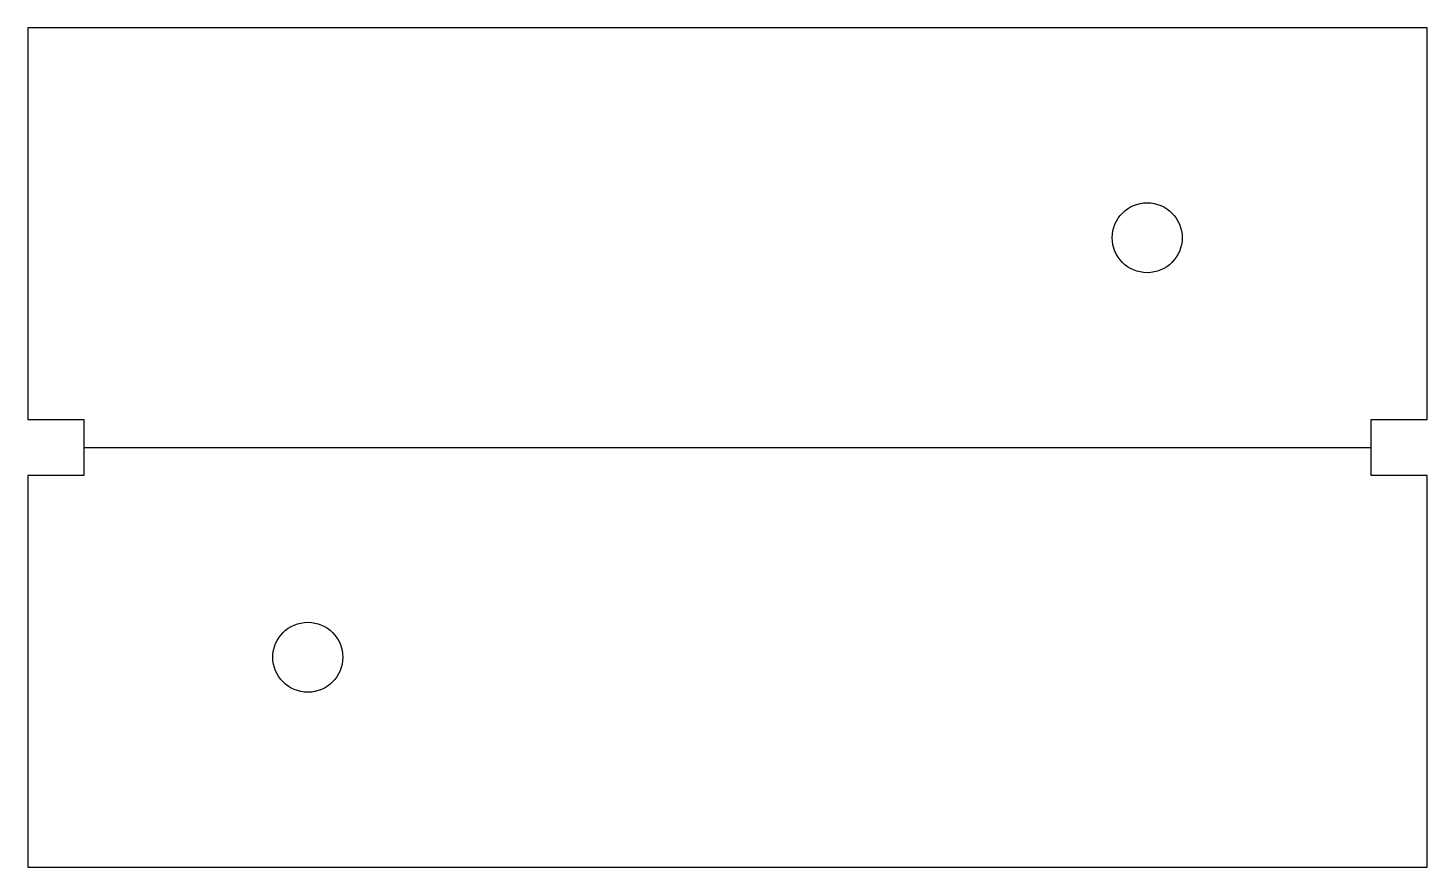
# Model space of a CAD drawing. Header units: millimetres. Extents: x 0 to 100, y 0 to 60.
import ezdxf

# ---------------------------------------------------------------- set-up
doc = ezdxf.new("R2010")
doc.units = ezdxf.units.MM

msp = doc.modelspace()

# ---------------------------------------------------------------- linework, layer by layer
msp.add_line((4, 30), (96, 30))
msp.add_lwpolyline([(0, 0), (100, 0), (100, 28), (96, 28), (96, 32), (100, 32), (100, 60), (0, 60), (0, 32), (4, 32), (4, 28), (0, 28)], close=True)
for centre in [(80, 45), (20, 15)]:
    msp.add_circle(centre, 2.5)

doc.saveas('drawing.dxf')
